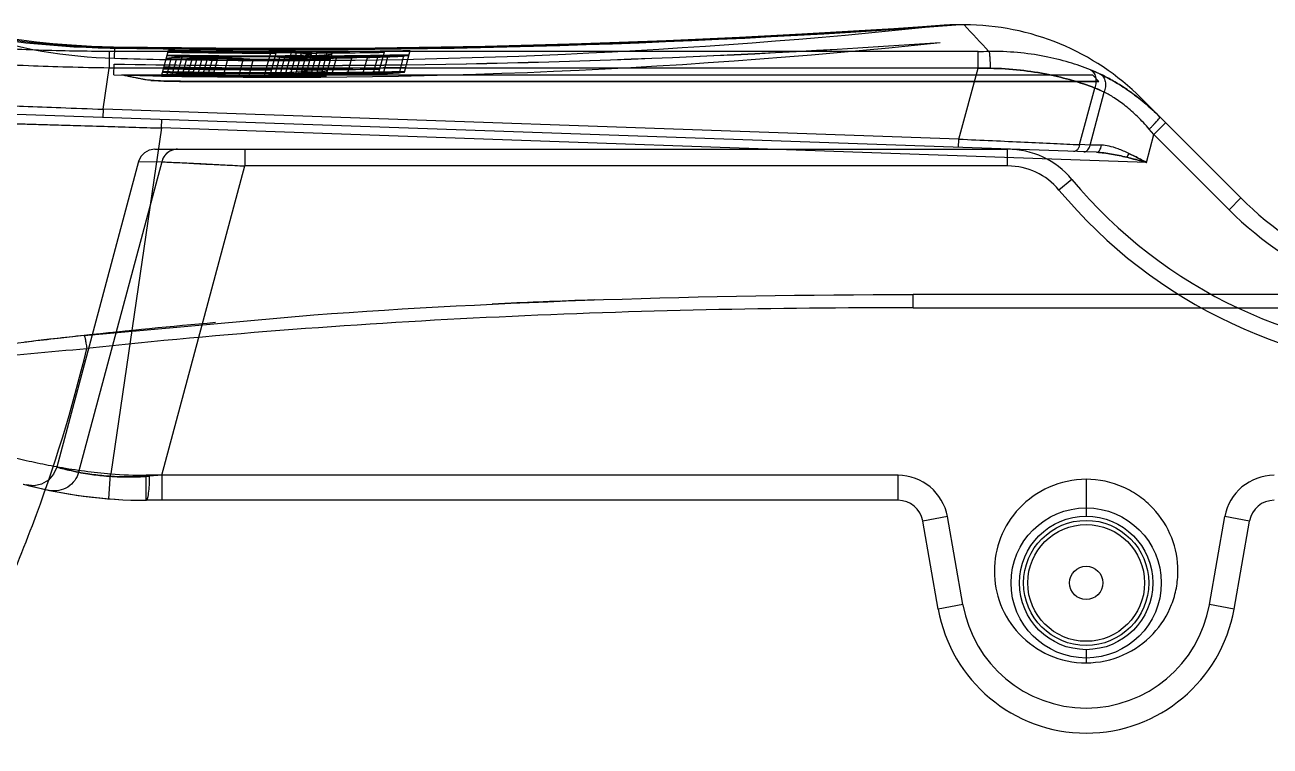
# Model space of a CAD drawing. Header units: millimetres. Extents: x 4086 to 8300, y 123 to 1549.
# Drawn here: x 7373.27 to 7385.22, y 844.17 to 851.09 of the extents above; entities that cross this region are included whole.
import ezdxf

# ---------------------------------------------------------------- set-up
doc = ezdxf.new("R2010")
doc.units = ezdxf.units.MM
doc.layers.add('端子', color=102, linetype='Continuous')

msp = doc.modelspace()

# ---------------------------------------------------------------- linework, layer by layer
at = {"layer": '端子', "color": 0, "linetype": 'Continuous'}
for p, q in [((7382.282, 851.089), (7382.202, 851.089)), ((7382.415, 850.834), (7374.082, 850.834)), ((7374.082, 850.834), (7374.082, 850.675)), ((7374.132, 850.769), (7374.135, 850.873)), ((7374.584, 850.598), (7374.651, 850.847)), ((7374.634, 850.599), (7374.681, 850.776)), ((7374.734, 850.605), (7374.781, 850.778)), ((7374.929, 850.779), (7374.781, 850.778)), ((7374.879, 850.593), (7374.929, 850.779)), ((7374.978, 850.594), (7375.027, 850.777)), ((7375.569, 850.59), (7375.635, 850.837)), ((7375.68, 850.819), (7375.628, 850.626)), ((7375.668, 850.591), (7375.718, 850.779)), ((7375.728, 850.779), (7375.718, 850.779)), ((7375.728, 850.632), (7375.771, 850.792)), ((7375.766, 850.589), (7375.829, 850.824)), ((7375.822, 850.614), (7375.881, 850.835)), ((7375.865, 850.589), (7375.927, 850.82)), ((7375.979, 850.833), (7375.915, 850.592)), ((7375.965, 850.595), (7376.022, 850.808)), ((7376.013, 850.59), (7376.077, 850.829)), ((7376.113, 850.779), (7376.067, 850.608)), ((7376.112, 850.592), (7376.174, 850.823)), ((7376.113, 850.779), (7376.261, 850.779)), ((7376.161, 850.589), (7376.222, 850.817)), ((7376.261, 850.779), (7376.218, 850.618)), ((7376.409, 850.78), (7376.364, 850.612)), ((7376.558, 850.784), (7376.513, 850.615)), ((7376.658, 850.788), (7376.615, 850.627)), ((7376.718, 850.827), (7376.666, 850.632)), ((7376.712, 850.622), (7376.755, 850.783)), ((7376.906, 850.791), (7376.862, 850.63)), ((7376.913, 850.636), (7376.969, 850.844)), ((7382.415, 850.675), (7382.415, 850.834)), ((7374.023, 850.279), (7374.082, 850.675)), ((7382.415, 850.675), (7374.082, 850.675)), ((7374.128, 850.609), (7374.13, 850.713)), ((7374.683, 850.597), (7374.726, 850.759)), ((7374.781, 850.597), (7374.827, 850.767)), ((7374.877, 850.77), (7374.83, 850.595)), ((7374.925, 850.765), (7375.024, 850.764)), ((7374.927, 850.772), (7375.025, 850.772)), ((7374.928, 850.594), (7374.971, 850.753)), ((7375.029, 850.6), (7375.072, 850.76)), ((7375.076, 850.591), (7375.124, 850.769)), ((7375.177, 850.599), (7375.223, 850.773)), ((7375.327, 850.608), (7375.37, 850.767)), ((7375.421, 850.592), (7375.464, 850.752)), ((7375.728, 850.751), (7375.711, 850.751)), ((7375.809, 850.751), (7375.728, 850.751)), ((7375.728, 850.749), (7375.809, 850.749)), ((7376.21, 850.771), (7376.062, 850.771)), ((7382.232, 849.993), (7382.415, 850.675)), ((7382.415, 850.675), (7382.531, 850.673)), ((7382.531, 850.673), (7382.415, 850.675)), ((7374.201, 850.609), (7383.513, 850.609)), ((7374.734, 850.605), (7374.635, 850.605)), ((7374.738, 850.619), (7374.886, 850.619)), ((7374.981, 850.605), (7374.882, 850.605)), ((7375.668, 850.591), (7375.728, 850.591)), ((7375.728, 850.591), (7375.766, 850.591)), ((7375.766, 850.589), (7375.728, 850.589)), ((7376.019, 850.611), (7376.167, 850.611)), ((7383.513, 850.609), (7383.573, 850.547)), ((7383.573, 850.547), (7383.513, 850.609)), ((7383.389, 849.94), (7383.535, 850.483)), ((7383.489, 849.936), (7383.625, 850.444)), ((7384.935, 849.429), (7383.978, 850.386)), ((7383.551, 849.867), (7371.329, 850.294)), ((7374.023, 850.279), (7374.02, 850.2)), ((7382.232, 849.993), (7374.023, 850.279)), ((7374.583, 850.1), (7374.586, 850.18)), ((7374.583, 850.1), (7374.097, 846.782)), ((7384.03, 849.77), (7374.583, 850.1)), ((7384.101, 850.037), (7384.057, 850.089)), ((7384.214, 850.15), (7384.101, 850.037)), ((7382.229, 849.913), (7382.232, 849.993)), ((7383.489, 849.936), (7383.389, 849.94)), ((7384.03, 849.77), (7384.101, 850.037)), ((7384.822, 849.316), (7384.101, 850.037)), ((7374.519, 849.896), (7382.699, 849.896)), ((7375.383, 849.896), (7375.383, 849.736)), ((7382.699, 849.736), (7382.699, 849.896)), ((7383.598, 849.935), (7383.489, 849.936)), ((7374.364, 849.777), (7373.579, 846.847)), ((7374.586, 849.776), (7373.788, 846.798)), ((7374.364, 849.776), (7374.586, 849.777)), ((7374.588, 846.769), (7375.383, 849.736)), ((7382.699, 849.736), (7375.383, 849.736)), ((7383.314, 849.607), (7383.191, 849.505)), ((7384.935, 849.429), (7384.822, 849.316)), ((7389.401, 848.502), (7381.792, 848.502)), ((7381.792, 848.376), (7381.792, 848.502)), ((7373.841, 848.11), (7376.046, 848.308)), ((7381.792, 848.376), (7389.401, 848.376)), ((7374.078, 846.543), (7374.096, 846.782)), ((7381.648, 846.769), (7374.438, 846.769)), ((7374.438, 846.529), (7374.438, 846.769)), ((7374.588, 846.769), (7374.47, 846.76)), ((7374.588, 846.769), (7374.588, 846.529)), ((7381.648, 846.529), (7381.648, 846.769)), ((7383.452, 846.73), (7383.452, 846.376)), ((7381.648, 846.529), (7374.438, 846.529)), ((7382.121, 846.372), (7381.885, 846.33)), ((7382.27, 845.528), (7382.121, 846.372)), ((7384.634, 845.528), (7384.782, 846.372)), ((7385.019, 846.33), (7384.782, 846.372)), ((7382.034, 845.486), (7381.885, 846.33)), ((7384.87, 845.486), (7385.019, 846.33)), ((7382.27, 845.528), (7382.034, 845.486)), ((7384.87, 845.486), (7384.634, 845.528)), ((7383.452, 845.096), (7383.452, 844.97))]:
    msp.add_line(p, q, dxfattribs=at)
for points in [[(7382.09, 851.085), (7381.882, 851.07), (7381.606, 851.052), (7381.219, 851.028), (7380.724, 850.999), (7380.126, 850.968), (7379.423, 850.937), (7378.612, 850.907), (7377.688, 850.882), (7376.633, 850.866), (7375.433, 850.862), (7374.121, 850.875)], [(7382.034, 851.08), (7382.062, 851.083), (7382.09, 851.085)], [(7382.202, 851.089), (7382.146, 851.088), (7382.09, 851.085)], [(7374.121, 850.875), (7373.913, 850.882), (7373.72, 850.893), (7373.543, 850.907), (7373.384, 850.923), (7373.241, 850.941), (7373.111, 850.959), (7372.994, 850.977)], [(7374.519, 849.896), (7374.467, 849.887), (7374.421, 849.863), (7374.386, 849.825), (7374.364, 849.777)], [(7373.579, 846.847), (7373.548, 846.778), (7373.499, 846.722), (7373.434, 846.685), (7373.361, 846.669), (7373.287, 846.677)], [(7373.258, 846.684), (7373.509, 846.624), (7373.786, 846.576), (7374.078, 846.543)], [(7373.287, 846.677), (7373.313, 846.67), (7373.391, 846.651), (7373.514, 846.623)], [(7373.514, 846.623), (7373.582, 846.61), (7373.689, 846.591), (7373.834, 846.569), (7374.01, 846.549), (7374.214, 846.534), (7374.438, 846.529)]]:
    msp.add_lwpolyline(points, dxfattribs=at)
for radius in [0.72, 0.64, 0.6, 0.56, 0.16]:
    msp.add_circle((7383.452, 845.736), radius, dxfattribs=at)
for centre, radius, start, end in [((7374.265, 859.994), 9.129, 257.2843, 268.9126), ((7375.725, 939.399), 88.548, 268.94365, 274.19533), ((7375.728, 910.747), 60, 269.18217, 276.03346), ((7375.723, 941.027), 90.169, 270.00322, 274.01387), ((7471.853, 934.98), 122.723, 223.12445, 223.28707), ((7471.657, 934.796), 122.454, 223.12427, 223.28726), ((7382.282, 848.689), 2.4, 45, 90), ((7374.262, 859.238), 8.366, 259.6369, 269.129), ((7374.261, 859.233), 8.361, 259.634, 269.1322), ((7374.26, 855.567), 4.8, 251.7565, 268.476), ((7375.728, 910.747), 60.16, 268.47599, 276.03355), ((7375.723, 941.072), 90.374, 270.003, 274.01529), ((7375.723, 941.061), 90.362, 270.00264, 274.01545), ((7375.73, 941.031), 90.172, 268.98653, 269.99876), ((7375.729, 940.974), 90.116, 268.98621, 269.99908), ((7374.422, 853.178), 2.417, 274.9378, 276.1444), ((7375.728, 910.747), 59.963, 268.95761, 271.17429), ((7375.728, 910.747), 59.956, 268.95945, 270.04147), ((7375.728, 910.747), 59.929, 268.96579, 269.95398), ((7375.728, 910.747), 59.922, 268.96753, 269.90869), ((7375.728, 910.747), 59.916, 268.96884, 271.1874), ((7375.728, 910.747), 59.91, 268.97019, 269.91153), ((7375.728, 910.747), 59.974, 269.23671, 269.33067), ((7376.128, 853.618), 2.868, 260.8264, 261.7842), ((7376.68, 876.383), 25.622, 267.87, 268.1772), ((7374.58, 875.213), 24.452, 273.0258, 273.2608), ((7375.728, 910.747), 59.956, 270.2302, 271.17643), ((7375.153, 856.546), 5.803, 278.1051, 278.6177), ((7375.728, 910.747), 59.929, 270.23714, 270.94674), ((7374.694, 875.28), 24.522, 273.2117, 273.4463), ((7377.512, 874.126), 23.341, 266.4754, 266.7143), ((7375.328, 856.578), 5.837, 278.2842, 278.7945), ((7377.153, 858.715), 7.952, 262.928, 263.2749), ((7375.728, 910.747), 59.971, 270.50953, 270.65135), ((7375.209, 893.742), 42.987, 271.7954, 272.061), ((7375.755, 859.945), 9.201, 275.6309, 275.9483), ((7375.401, 877.604), 26.856, 272.8918, 273.2126), ((7376.355, 854.395), 3.646, 278.6913, 279.5118), ((7382.415, 864.283), 13.448, 270, 270.4462), ((7375.726, 940.804), 90.105, 268.98544, 270.00114), ((7375.722, 940.355), 89.656, 268.9827, 270.00349), ((7375.728, 910.747), 60, 268.47599, 268.94891), ((7375.728, 910.747), 60.089, 268.92781, 269.9132), ((7375.728, 910.747), 60.082, 268.92954, 269.86803), ((7375.728, 910.747), 60.076, 268.93085, 271.14305), ((7375.728, 910.747), 60.071, 268.93218, 269.87084), ((7374.497, 855.91), 5.149, 271.4606, 272.0144), ((7374.884, 855.624), 4.87, 266.9802, 267.554), ((7374.849, 852.837), 2.082, 263.9358, 265.2659), ((7374.821, 873.869), 23.105, 269.8906, 270.2579), ((7375.066, 855.639), 4.887, 267.1699, 267.7421), ((7375.039, 852.833), 2.081, 264.1253, 265.4567), ((7374.533, 856.048), 5.289, 273.184, 273.7283), ((7375.086, 885.3), 34.541, 269.7302, 269.9755), ((7375.728, 910.747), 59.991, 269.51468, 270.45712), ((7375.69, 856.89), 6.142, 265.6229, 267.8937), ((7375.728, 910.747), 59.986, 269.5157, 270.4582), ((7376.263, 876.392), 25.64, 267.6768, 268.0045), ((7375.86, 856.857), 6.11, 265.4008, 267.6819), ((7375.728, 910.747), 59.999, 270.07757, 270.17187), ((7375.728, 910.747), 60.089, 270.19555, 270.90311), ((7375.715, 856.012), 5.265, 272.6473, 273.1924), ((7376.209, 852.805), 2.055, 263.0685, 264.4126), ((7377.486, 874.016), 23.392, 266.4415, 266.6798), ((7377.116, 858.571), 7.969, 262.9018, 263.2479), ((7376.008, 853.097), 2.349, 273.6002, 274.8315), ((7376.4, 852.806), 2.054, 263.26, 264.6056), ((7375.728, 910.747), 59.978, 270.46035, 270.64938), ((7382.787, 848.909), 1.885, 64.7975, 68.0165), ((7382.789, 848.916), 1.879, 64.7918, 68.0223), ((7374.845, 855.476), 4.882, 266.9465, 267.5188), ((7374.458, 855.753), 5.152, 271.4175, 271.9709), ((7374.808, 852.682), 2.087, 263.9085, 265.2356), ((7374.382, 853.023), 2.42, 274.8887, 276.0932), ((7375.728, 910.747), 60.123, 268.9197, 271.13005), ((7375.728, 910.747), 60.116, 268.92152, 270.00047), ((7374.777, 897.827), 47.222, 269.9482, 270.1278), ((7375.026, 855.484), 4.892, 267.1353, 267.7068), ((7374.998, 852.678), 2.086, 264.0975, 265.4259), ((7374.495, 855.891), 5.291, 273.1375, 273.6815), ((7374.993, 878.651), 28.039, 269.7783, 269.9799), ((7375.728, 910.747), 60.134, 269.19802, 269.29172), ((7375.728, 910.747), 60.151, 269.47522, 270.41497), ((7375.652, 856.742), 6.155, 265.5915, 267.8573), ((7375.728, 910.747), 60.146, 269.47623, 270.41605), ((7376.238, 876.289), 25.698, 267.6411, 267.968), ((7375.821, 856.71), 6.122, 265.3698, 267.6458), ((7376.088, 853.466), 2.877, 260.8056, 261.7606), ((7375.728, 910.747), 60.159, 270.03652, 270.13055), ((7374.554, 875.104), 24.502, 272.979, 273.2135), ((7375.675, 855.864), 5.277, 272.6014, 273.1451), ((7376.168, 852.649), 2.06, 263.0421, 264.3833), ((7375.728, 910.747), 60.116, 270.18866, 271.13218), ((7375.114, 856.399), 5.815, 278.0498, 278.5611), ((7374.67, 875.155), 24.557, 273.1644, 273.3986), ((7376.233, 899.479), 48.861, 269.8092, 269.9827), ((7375.967, 852.94), 2.352, 273.5522, 274.7812), ((7376.358, 852.65), 2.059, 263.2331, 264.5756), ((7375.29, 856.416), 5.835, 278.2278, 278.7381), ((7375.728, 910.747), 60.138, 270.41818, 270.60667), ((7375.728, 910.747), 60.131, 270.46721, 270.60862), ((7375.197, 893.683), 43.088, 271.7503, 272.0152), ((7375.72, 859.79), 9.206, 275.5786, 275.8958), ((7375.377, 877.499), 26.91, 272.8445, 273.1645), ((7376.314, 854.239), 3.65, 278.634, 279.4532), ((7382.896, 848.886), 1.72, 64.9416, 68.2106), ((7382.898, 848.889), 1.717, 64.9379, 68.2123), ((7382.699, 849.096), 0.8, 39.7337, 90), ((7382.699, 849.096), 0.64, 39.7337, 90), ((7386.885, 852.575), 4.643, 219.7337, 270), ((7386.885, 852.575), 4.803, 219.7337, 270), ((7387.198, 851.692), 3.2, 225, 270), ((7387.198, 851.692), 3.36, 225, 270), ((7381.409, 771.479), 77.018, 91.99189, 92.72036), ((7381.398, 771.694), 76.803, 92.23051, 92.54265), ((7380.128, 790.456), 57.995, 94.97348, 96.2239), ((7379.356, 797.416), 50.993, 96.2094, 98.1983), ((7379.676, 794.676), 53.751, 96.2323, 96.8407), ((7374.438, 851.089), 4.32, 265.464, 270), ((7381.648, 846.289), 0.48, 10, 90), ((7385.255, 846.289), 0.48, 90, 170), ((7374.438, 851.089), 4.56, 255, 270), ((7381.648, 846.289), 0.24, 10, 90), ((7385.255, 846.289), 0.24, 90, 170), ((7383.452, 845.736), 1.2, 190, 350), ((7383.452, 845.736), 1.44, 190, 350)]:
    msp.add_arc(centre, radius, start, end, dxfattribs=at)
for points, knots in [([(7374.082, 850.834), (7373.856, 850.834), (7373.524, 850.84), (7373.094, 850.859), (7372.801, 850.877), (7372.539, 850.899), (7372.313, 850.922), (7372.128, 850.947), (7372.02, 850.966), (7371.974, 850.975)], [0, 0, 0, 0, 0.320033, 0.470806, 0.610643, 0.73619, 0.84455, 0.933118, 1, 1, 1, 1]), ([(7374.082, 850.675), (7373.949, 850.677), (7373.691, 850.682), (7373.299, 850.695), (7372.915, 850.716), (7372.564, 850.743), (7372.264, 850.773), (7372.028, 850.803), (7371.885, 850.826), (7371.826, 850.838)], [0, 0, 0, 0, 0.17608, 0.341919, 0.51892, 0.685478, 0.80855, 0.91912, 1, 1, 1, 1]), ([(7374.135, 850.873), (7374.128, 850.875), (7374.113, 850.877), (7374.099, 850.871), (7374.092, 850.867)], [0, 0, 0, 0, 0.481774, 1, 1, 1, 1]), ([(7374.092, 850.867), (7374.099, 850.871), (7374.113, 850.877), (7374.128, 850.875), (7374.135, 850.873)], [0, 0, 0, 0, 0.518226, 1, 1, 1, 1]), ([(7374.781, 850.778), (7374.77, 850.778), (7374.747, 850.776), (7374.714, 850.777), (7374.692, 850.776), (7374.681, 850.776)], [0, 0, 0, 0, 0.334596, 0.66575, 1, 1, 1, 1]), ([(7375.223, 850.773), (7375.201, 850.773), (7375.158, 850.776), (7375.092, 850.774), (7375.049, 850.777), (7375.027, 850.777)], [0, 0, 0, 0, 0.333227, 0.6668, 1, 1, 1, 1]), ([(7375.632, 850.826), (7375.643, 850.826), (7375.664, 850.825), (7375.696, 850.826), (7375.717, 850.825), (7375.728, 850.825)], [0, 0, 0, 0, 0.33332, 0.666675, 1, 1, 1, 1]), ([(7375.728, 850.836), (7375.717, 850.836), (7375.697, 850.837), (7375.666, 850.836), (7375.645, 850.837), (7375.635, 850.837)], [0, 0, 0, 0, 0.333333, 0.666672, 1, 1, 1, 1]), ([(7375.881, 850.835), (7375.864, 850.835), (7375.83, 850.836), (7375.779, 850.835), (7375.745, 850.836), (7375.728, 850.836)], [0, 0, 0, 0, 0.333332, 0.666674, 1, 1, 1, 1]), ([(7375.728, 850.825), (7375.739, 850.825), (7375.761, 850.824), (7375.795, 850.825), (7375.818, 850.824), (7375.829, 850.824)], [0, 0, 0, 0, 0.33332, 0.666675, 1, 1, 1, 1]), ([(7375.871, 850.795), (7375.86, 850.795), (7375.837, 850.793), (7375.804, 850.794), (7375.782, 850.792), (7375.771, 850.792)], [0, 0, 0, 0, 0.334208, 0.665778, 1, 1, 1, 1]), ([(7375.829, 850.824), (7375.84, 850.823), (7375.861, 850.821), (7375.894, 850.823), (7375.916, 850.82), (7375.927, 850.82)], [0, 0, 0, 0, 0.332678, 0.667306, 1, 1, 1, 1]), ([(7375.979, 850.833), (7375.969, 850.833), (7375.947, 850.834), (7375.914, 850.833), (7375.892, 850.835), (7375.881, 850.835)], [0, 0, 0, 0, 0.333226, 0.666783, 1, 1, 1, 1]), ([(7375.927, 850.82), (7375.932, 850.819), (7375.943, 850.817), (7375.959, 850.819), (7375.97, 850.816), (7375.975, 850.816)], [0, 0, 0, 0, 0.331338, 0.668648, 1, 1, 1, 1]), ([(7375.967, 850.785), (7375.972, 850.785), (7375.983, 850.782), (7375.999, 850.784), (7376.01, 850.782), (7376.015, 850.781)], [0, 0, 0, 0, 0.330864, 0.669123, 1, 1, 1, 1]), ([(7375.969, 850.792), (7375.98, 850.793), (7376.002, 850.795), (7376.035, 850.793), (7376.057, 850.796), (7376.068, 850.796)], [0, 0, 0, 0, 0.33432, 0.665694, 1, 1, 1, 1]), ([(7375.975, 850.816), (7375.98, 850.815), (7375.991, 850.815), (7376.006, 850.809), (7376.017, 850.809), (7376.022, 850.808)], [0, 0, 0, 0, 0.334655, 0.665358, 1, 1, 1, 1]), ([(7376.077, 850.829), (7376.066, 850.829), (7376.045, 850.832), (7376.012, 850.83), (7375.99, 850.833), (7375.979, 850.833)], [0, 0, 0, 0, 0.332695, 0.667321, 1, 1, 1, 1]), ([(7376.015, 850.781), (7376.026, 850.781), (7376.048, 850.78), (7376.08, 850.781), (7376.102, 850.779), (7376.113, 850.779)], [0, 0, 0, 0, 0.33292, 0.667071, 1, 1, 1, 1]), ([(7376.556, 850.776), (7376.54, 850.776), (7376.507, 850.774), (7376.457, 850.775), (7376.424, 850.773), (7376.407, 850.773)], [0, 0, 0, 0, 0.33346, 0.666527, 1, 1, 1, 1]), ([(7376.409, 850.78), (7376.426, 850.781), (7376.459, 850.783), (7376.509, 850.781), (7376.542, 850.783), (7376.558, 850.784)], [0, 0, 0, 0, 0.333484, 0.666529, 1, 1, 1, 1]), ([(7376.558, 850.784), (7376.569, 850.784), (7376.591, 850.787), (7376.625, 850.785), (7376.647, 850.787), (7376.658, 850.788)], [0, 0, 0, 0, 0.33445, 0.665566, 1, 1, 1, 1]), ([(7383.493, 850.658), (7383.426, 850.685), (7383.281, 850.735), (7383.048, 850.792), (7382.79, 850.828), (7382.611, 850.835), (7382.52, 850.835)], [0, 0, 0, 0, 0.21675, 0.460521, 0.724387, 1, 1, 1, 1]), ([(7382.52, 850.835), (7382.521, 850.833), (7382.522, 850.828), (7382.524, 850.817), (7382.526, 850.801), (7382.527, 850.78), (7382.529, 850.756), (7382.53, 850.72), (7382.531, 850.692), (7382.531, 850.673)], [0, 0, 0, 0, 0.035577, 0.102165, 0.201727, 0.33112, 0.484977, 0.65415, 1, 1, 1, 1]), ([(7382.52, 850.835), (7382.521, 850.833), (7382.522, 850.828), (7382.524, 850.817), (7382.526, 850.801), (7382.527, 850.78), (7382.529, 850.755), (7382.53, 850.719), (7382.531, 850.692), (7382.531, 850.673)], [0, 0, 0, 0, 0.035902, 0.103072, 0.203302, 0.333207, 0.487199, 0.65605, 1, 1, 1, 1]), ([(7374.627, 850.758), (7374.654, 850.757), (7374.709, 850.755), (7374.791, 850.757), (7374.845, 850.754), (7374.873, 850.754)], [0, 0, 0, 0, 0.333267, 0.666712, 1, 1, 1, 1]), ([(7374.725, 850.756), (7374.714, 850.756), (7374.693, 850.757), (7374.66, 850.756), (7374.638, 850.757), (7374.627, 850.758)], [0, 0, 0, 0, 0.33323, 0.666776, 1, 1, 1, 1]), ([(7374.677, 850.761), (7374.683, 850.761), (7374.694, 850.76), (7374.71, 850.761), (7374.721, 850.759), (7374.726, 850.759)], [0, 0, 0, 0, 0.33175, 0.668242, 1, 1, 1, 1]), ([(7374.725, 850.757), (7374.72, 850.757), (7374.709, 850.758), (7374.693, 850.757), (7374.682, 850.758), (7374.677, 850.758)], [0, 0, 0, 0, 0.332448, 0.667556, 1, 1, 1, 1]), ([(7374.678, 850.764), (7374.689, 850.764), (7374.711, 850.764), (7374.744, 850.764), (7374.766, 850.764), (7374.777, 850.764)], [0, 0, 0, 0, 0.333477, 0.666525, 1, 1, 1, 1]), ([(7374.873, 850.754), (7374.856, 850.754), (7374.824, 850.756), (7374.775, 850.755), (7374.742, 850.756), (7374.725, 850.757)], [0, 0, 0, 0, 0.333018, 0.66708, 1, 1, 1, 1]), ([(7374.871, 850.754), (7374.855, 850.754), (7374.823, 850.755), (7374.774, 850.754), (7374.741, 850.756), (7374.725, 850.756)], [0, 0, 0, 0, 0.333328, 0.666674, 1, 1, 1, 1]), ([(7374.726, 850.759), (7374.737, 850.759), (7374.759, 850.757), (7374.791, 850.758), (7374.813, 850.757), (7374.824, 850.756)], [0, 0, 0, 0, 0.332594, 0.667396, 1, 1, 1, 1]), ([(7374.824, 850.756), (7374.846, 850.756), (7374.89, 850.754), (7374.955, 850.755), (7374.999, 850.753), (7375.021, 850.753)], [0, 0, 0, 0, 0.333217, 0.666753, 1, 1, 1, 1]), ([(7374.924, 850.76), (7374.913, 850.76), (7374.891, 850.759), (7374.858, 850.76), (7374.836, 850.759), (7374.825, 850.759)], [0, 0, 0, 0, 0.333854, 0.666462, 1, 1, 1, 1]), ([(7374.922, 850.753), (7374.916, 850.753), (7374.905, 850.753), (7374.888, 850.753), (7374.877, 850.753), (7374.871, 850.754)], [0, 0, 0, 0, 0.333325, 0.666676, 1, 1, 1, 1]), ([(7374.873, 850.755), (7374.884, 850.755), (7374.906, 850.754), (7374.938, 850.755), (7374.96, 850.753), (7374.971, 850.753)], [0, 0, 0, 0, 0.33275, 0.667243, 1, 1, 1, 1]), ([(7374.923, 850.757), (7374.917, 850.757), (7374.906, 850.758), (7374.89, 850.757), (7374.879, 850.758), (7374.874, 850.758)], [0, 0, 0, 0, 0.332292, 0.667713, 1, 1, 1, 1]), ([(7374.877, 850.77), (7374.883, 850.77), (7374.894, 850.771), (7374.91, 850.771), (7374.921, 850.772), (7374.927, 850.772)], [0, 0, 0, 0, 0.334395, 0.66561, 1, 1, 1, 1]), ([(7375.021, 850.755), (7375.01, 850.755), (7374.988, 850.756), (7374.956, 850.755), (7374.934, 850.756), (7374.923, 850.757)], [0, 0, 0, 0, 0.333233, 0.666773, 1, 1, 1, 1]), ([(7374.971, 850.753), (7374.988, 850.753), (7375.02, 850.752), (7375.069, 850.752), (7375.102, 850.751), (7375.119, 850.751)], [0, 0, 0, 0, 0.333177, 0.666815, 1, 1, 1, 1]), ([(7375.024, 850.764), (7375.045, 850.764), (7375.089, 850.763), (7375.155, 850.764), (7375.199, 850.763), (7375.221, 850.763)], [0, 0, 0, 0, 0.333321, 0.666673, 1, 1, 1, 1]), ([(7375.025, 850.772), (7375.036, 850.771), (7375.058, 850.77), (7375.091, 850.771), (7375.113, 850.77), (7375.124, 850.769)], [0, 0, 0, 0, 0.33321, 0.666781, 1, 1, 1, 1]), ([(7375.219, 850.759), (7375.203, 850.759), (7375.17, 850.76), (7375.121, 850.759), (7375.088, 850.76), (7375.072, 850.76)], [0, 0, 0, 0, 0.333318, 0.666684, 1, 1, 1, 1]), ([(7375.124, 850.769), (7375.134, 850.769), (7375.156, 850.767), (7375.189, 850.768), (7375.21, 850.766), (7375.221, 850.765)], [0, 0, 0, 0, 0.332326, 0.66766, 1, 1, 1, 1]), ([(7375.464, 850.752), (7375.481, 850.751), (7375.513, 850.75), (7375.563, 850.751), (7375.595, 850.75), (7375.612, 850.75)], [0, 0, 0, 0, 0.332877, 0.666938, 1, 1, 1, 1]), ([(7375.728, 850.664), (7375.712, 850.664), (7375.682, 850.665), (7375.635, 850.665), (7375.605, 850.666), (7375.589, 850.666)], [0, 0, 0, 0, 0.333327, 0.666681, 1, 1, 1, 1]), ([(7375.592, 850.677), (7375.607, 850.677), (7375.637, 850.676), (7375.683, 850.677), (7375.713, 850.676), (7375.728, 850.676)], [0, 0, 0, 0, 0.333328, 0.666666, 1, 1, 1, 1]), ([(7375.612, 850.75), (7375.625, 850.75), (7375.65, 850.749), (7375.689, 850.749), (7375.715, 850.749), (7375.728, 850.749)], [0, 0, 0, 0, 0.333299, 0.666699, 1, 1, 1, 1]), ([(7375.711, 850.751), (7375.7, 850.751), (7375.678, 850.752), (7375.645, 850.752), (7375.623, 850.753), (7375.613, 850.753)], [0, 0, 0, 0, 0.332873, 0.667133, 1, 1, 1, 1]), ([(7375.728, 850.676), (7375.74, 850.675), (7375.765, 850.675), (7375.801, 850.675), (7375.826, 850.675), (7375.838, 850.675)], [0, 0, 0, 0, 0.333327, 0.666669, 1, 1, 1, 1]), ([(7375.786, 850.664), (7375.78, 850.664), (7375.767, 850.664), (7375.747, 850.664), (7375.734, 850.664), (7375.728, 850.664)], [0, 0, 0, 0, 0.333324, 0.666679, 1, 1, 1, 1]), ([(7375.884, 850.66), (7375.873, 850.66), (7375.851, 850.663), (7375.818, 850.661), (7375.797, 850.663), (7375.786, 850.664)], [0, 0, 0, 0, 0.332687, 0.667329, 1, 1, 1, 1]), ([(7375.908, 850.751), (7375.897, 850.751), (7375.875, 850.751), (7375.842, 850.751), (7375.82, 850.751), (7375.809, 850.751)], [0, 0, 0, 0, 0.333393, 0.666605, 1, 1, 1, 1]), ([(7375.814, 850.768), (7375.825, 850.767), (7375.847, 850.767), (7375.879, 850.767), (7375.901, 850.767), (7375.912, 850.767)], [0, 0, 0, 0, 0.33327, 0.666726, 1, 1, 1, 1]), ([(7376.012, 850.772), (7375.99, 850.772), (7375.947, 850.773), (7375.881, 850.772), (7375.837, 850.773), (7375.815, 850.773)], [0, 0, 0, 0, 0.333286, 0.666748, 1, 1, 1, 1]), ([(7375.838, 850.675), (7375.849, 850.674), (7375.871, 850.673), (7375.904, 850.674), (7375.926, 850.673), (7375.936, 850.673)], [0, 0, 0, 0, 0.333215, 0.666776, 1, 1, 1, 1]), ([(7376.062, 850.771), (7376.04, 850.771), (7375.996, 850.773), (7375.93, 850.772), (7375.887, 850.774), (7375.865, 850.774)], [0, 0, 0, 0, 0.333181, 0.666895, 1, 1, 1, 1]), ([(7375.932, 850.656), (7375.927, 850.656), (7375.916, 850.659), (7375.9, 850.657), (7375.889, 850.659), (7375.884, 850.66)], [0, 0, 0, 0, 0.331344, 0.66867, 1, 1, 1, 1]), ([(7375.958, 850.753), (7375.952, 850.752), (7375.941, 850.752), (7375.925, 850.752), (7375.914, 850.752), (7375.908, 850.751)], [0, 0, 0, 0, 0.334216, 0.66578, 1, 1, 1, 1]), ([(7375.908, 850.749), (7375.924, 850.749), (7375.957, 850.75), (7376.007, 850.749), (7376.039, 850.75), (7376.056, 850.75)], [0, 0, 0, 0, 0.333453, 0.666552, 1, 1, 1, 1]), ([(7375.912, 850.767), (7375.918, 850.766), (7375.929, 850.765), (7375.945, 850.766), (7375.956, 850.765), (7375.961, 850.765)], [0, 0, 0, 0, 0.332169, 0.667824, 1, 1, 1, 1]), ([(7375.979, 850.648), (7375.974, 850.649), (7375.963, 850.649), (7375.948, 850.655), (7375.937, 850.655), (7375.932, 850.656)], [0, 0, 0, 0, 0.334632, 0.665354, 1, 1, 1, 1]), ([(7375.936, 850.673), (7375.947, 850.672), (7375.969, 850.67), (7376.002, 850.672), (7376.023, 850.669), (7376.034, 850.669)], [0, 0, 0, 0, 0.332672, 0.667312, 1, 1, 1, 1]), ([(7376.11, 850.769), (7376.099, 850.769), (7376.078, 850.771), (7376.045, 850.769), (7376.023, 850.771), (7376.012, 850.772)], [0, 0, 0, 0, 0.332576, 0.667435, 1, 1, 1, 1]), ([(7376.056, 850.75), (7376.067, 850.751), (7376.089, 850.752), (7376.122, 850.751), (7376.144, 850.752), (7376.155, 850.753)], [0, 0, 0, 0, 0.33402, 0.665641, 1, 1, 1, 1]), ([(7376.159, 850.766), (7376.153, 850.766), (7376.143, 850.768), (7376.126, 850.767), (7376.116, 850.768), (7376.11, 850.769)], [0, 0, 0, 0, 0.331469, 0.66854, 1, 1, 1, 1]), ([(7383.535, 850.483), (7383.464, 850.511), (7383.318, 850.559), (7383.079, 850.618), (7382.816, 850.659), (7382.627, 850.671), (7382.531, 850.673)], [0, 0, 0, 0, 0.221011, 0.450342, 0.717066, 1, 1, 1, 1]), ([(7382.531, 850.673), (7382.627, 850.671), (7382.815, 850.659), (7383.079, 850.619), (7383.318, 850.559), (7383.464, 850.511), (7383.535, 850.483)], [0, 0, 0, 0, 0.282948, 0.549585, 0.778759, 1, 1, 1, 1]), ([(7383.493, 850.658), (7383.504, 850.652), (7383.526, 850.632), (7383.545, 850.588), (7383.548, 850.536), (7383.541, 850.501), (7383.535, 850.483)], [0, 0, 0, 0, 0.201467, 0.443116, 0.718729, 1, 1, 1, 1]), ([(7374.685, 850.548), (7374.648, 850.549), (7374.583, 850.551), (7374.501, 850.555), (7374.444, 850.56), (7374.408, 850.566), (7374.384, 850.571), (7374.36, 850.576), (7374.329, 850.582), (7374.294, 850.589), (7374.262, 850.596), (7374.238, 850.601), (7374.22, 850.605), (7374.208, 850.607), (7374.203, 850.608), (7374.201, 850.609)], [0, 0, 0, 0, 0.22856, 0.397107, 0.508937, 0.576732, 0.619013, 0.663027, 0.725306, 0.810804, 0.88053, 0.927423, 0.965159, 0.990575, 1, 1, 1, 1]), ([(7374.482, 850.557), (7374.515, 850.555), (7374.581, 850.551), (7374.682, 850.548), (7374.783, 850.547), (7374.885, 850.547), (7374.988, 850.547), (7375.09, 850.547), (7375.177, 850.547), (7375.253, 850.547), (7375.325, 850.547), (7375.408, 850.547), (7375.507, 850.547), (7375.601, 850.547), (7375.708, 850.547), (7375.819, 850.547), (7375.947, 850.547), (7376.094, 850.547), (7376.259, 850.547), (7376.44, 850.547), (7376.638, 850.547), (7376.864, 850.547), (7377.112, 850.547), (7377.387, 850.547), (7377.691, 850.547), (7378.029, 850.547), (7378.406, 850.547), (7378.823, 850.547), (7379.292, 850.547), (7379.823, 850.547), (7380.405, 850.547), (7381.071, 850.547), (7381.807, 850.547), (7382.655, 850.547), (7383.251, 850.547), (7383.573, 850.547)], [0, 0, 0, 0, 0.010793, 0.022049, 0.033027, 0.044297, 0.055553, 0.067032, 0.078152, 0.084341, 0.091798, 0.102126, 0.111787, 0.124389, 0.133255, 0.147086, 0.160785, 0.175674, 0.195378, 0.215289, 0.235577, 0.260493, 0.289924, 0.317633, 0.350965, 0.390443, 0.4291, 0.475314, 0.528024, 0.58376, 0.650531, 0.720282, 0.803523, 0.89348, 1, 1, 1, 1]), ([(7374.584, 850.598), (7374.595, 850.598), (7374.617, 850.597), (7374.65, 850.598), (7374.672, 850.597), (7374.683, 850.597)], [0, 0, 0, 0, 0.333222, 0.666772, 1, 1, 1, 1]), ([(7374.83, 850.595), (7374.803, 850.595), (7374.748, 850.597), (7374.666, 850.595), (7374.612, 850.598), (7374.584, 850.598)], [0, 0, 0, 0, 0.333286, 0.666734, 1, 1, 1, 1]), ([(7374.634, 850.599), (7374.639, 850.599), (7374.65, 850.598), (7374.667, 850.599), (7374.677, 850.598), (7374.683, 850.598)], [0, 0, 0, 0, 0.332426, 0.667569, 1, 1, 1, 1]), ([(7374.683, 850.6), (7374.678, 850.6), (7374.667, 850.601), (7374.651, 850.6), (7374.64, 850.602), (7374.635, 850.602)], [0, 0, 0, 0, 0.331741, 0.668266, 1, 1, 1, 1]), ([(7374.638, 850.616), (7374.65, 850.616), (7374.672, 850.618), (7374.705, 850.617), (7374.727, 850.619), (7374.738, 850.619)], [0, 0, 0, 0, 0.334219, 0.665437, 1, 1, 1, 1]), ([(7374.781, 850.597), (7374.77, 850.597), (7374.749, 850.599), (7374.716, 850.598), (7374.694, 850.599), (7374.683, 850.6)], [0, 0, 0, 0, 0.332589, 0.66742, 1, 1, 1, 1]), ([(7374.683, 850.598), (7374.699, 850.597), (7374.732, 850.595), (7374.781, 850.597), (7374.814, 850.595), (7374.83, 850.595)], [0, 0, 0, 0, 0.33291, 0.666993, 1, 1, 1, 1]), ([(7374.683, 850.597), (7374.699, 850.596), (7374.731, 850.595), (7374.78, 850.596), (7374.812, 850.594), (7374.829, 850.594)], [0, 0, 0, 0, 0.333327, 0.666671, 1, 1, 1, 1]), ([(7383.573, 850.547), (7383.34, 850.547), (7382.886, 850.547), (7382.227, 850.547), (7381.609, 850.547), (7381.029, 850.547), (7380.488, 850.547), (7379.982, 850.547), (7379.51, 850.547), (7379.071, 850.547), (7378.616, 850.547), (7378.131, 850.547), (7377.619, 850.547), (7377.128, 850.547), (7376.673, 850.547), (7376.284, 850.547), (7375.994, 850.547), (7375.8, 850.547), (7375.667, 850.547), (7375.556, 850.547), (7375.464, 850.547), (7375.387, 850.547), (7375.323, 850.547), (7375.27, 850.547), (7375.199, 850.547), (7375.094, 850.547), (7374.95, 850.547), (7374.81, 850.547), (7374.721, 850.548), (7374.685, 850.548)], [0, 0, 0, 0, 0.078897, 0.15301, 0.222527, 0.287635, 0.348522, 0.405376, 0.458385, 0.507736, 0.553616, 0.611853, 0.671416, 0.726594, 0.777671, 0.824932, 0.85782, 0.875559, 0.890372, 0.902725, 0.913015, 0.921575, 0.928688, 0.934584, 0.939454, 0.952741, 0.969895, 0.988037, 1, 1, 1, 1]), ([(7374.978, 850.594), (7374.956, 850.594), (7374.912, 850.596), (7374.847, 850.594), (7374.803, 850.597), (7374.781, 850.597)], [0, 0, 0, 0, 0.333244, 0.666785, 1, 1, 1, 1]), ([(7374.782, 850.6), (7374.793, 850.6), (7374.815, 850.6), (7374.848, 850.6), (7374.87, 850.601), (7374.881, 850.601)], [0, 0, 0, 0, 0.333512, 0.666174, 1, 1, 1, 1]), ([(7374.829, 850.594), (7374.834, 850.594), (7374.845, 850.594), (7374.862, 850.594), (7374.873, 850.594), (7374.879, 850.593)], [0, 0, 0, 0, 0.333325, 0.666674, 1, 1, 1, 1]), ([(7374.928, 850.594), (7374.918, 850.594), (7374.896, 850.595), (7374.863, 850.594), (7374.841, 850.595), (7374.83, 850.596)], [0, 0, 0, 0, 0.332741, 0.667266, 1, 1, 1, 1]), ([(7374.831, 850.599), (7374.837, 850.599), (7374.847, 850.598), (7374.864, 850.598), (7374.875, 850.597), (7374.88, 850.597)], [0, 0, 0, 0, 0.33227, 0.667724, 1, 1, 1, 1]), ([(7374.884, 850.612), (7374.879, 850.612), (7374.868, 850.611), (7374.851, 850.612), (7374.84, 850.611), (7374.834, 850.611)], [0, 0, 0, 0, 0.334359, 0.665636, 1, 1, 1, 1]), ([(7374.88, 850.597), (7374.891, 850.597), (7374.913, 850.596), (7374.946, 850.597), (7374.967, 850.596), (7374.978, 850.595)], [0, 0, 0, 0, 0.333224, 0.666769, 1, 1, 1, 1]), ([(7374.881, 850.601), (7374.897, 850.601), (7374.93, 850.6), (7374.98, 850.601), (7375.012, 850.6), (7375.029, 850.6)], [0, 0, 0, 0, 0.333289, 0.66671, 1, 1, 1, 1]), ([(7375.076, 850.591), (7375.06, 850.592), (7375.027, 850.593), (7374.978, 850.592), (7374.945, 850.593), (7374.928, 850.594)], [0, 0, 0, 0, 0.333179, 0.666829, 1, 1, 1, 1]), ([(7375.178, 850.603), (7375.156, 850.604), (7375.112, 850.604), (7375.046, 850.604), (7375.003, 850.605), (7374.981, 850.605)], [0, 0, 0, 0, 0.333327, 0.66668, 1, 1, 1, 1]), ([(7375.081, 850.61), (7375.07, 850.61), (7375.048, 850.611), (7375.015, 850.61), (7374.994, 850.612), (7374.983, 850.612)], [0, 0, 0, 0, 0.333217, 0.666791, 1, 1, 1, 1]), ([(7374.984, 850.618), (7375.006, 850.617), (7375.05, 850.614), (7375.115, 850.616), (7375.159, 850.614), (7375.18, 850.613)], [0, 0, 0, 0, 0.333199, 0.666775, 1, 1, 1, 1]), ([(7375.029, 850.6), (7375.045, 850.6), (7375.078, 850.6), (7375.127, 850.6), (7375.16, 850.599), (7375.177, 850.599)], [0, 0, 0, 0, 0.333314, 0.666684, 1, 1, 1, 1]), ([(7375.178, 850.606), (7375.168, 850.606), (7375.146, 850.609), (7375.113, 850.607), (7375.092, 850.609), (7375.081, 850.61)], [0, 0, 0, 0, 0.332328, 0.667686, 1, 1, 1, 1]), ([(7375.569, 850.59), (7375.552, 850.59), (7375.52, 850.591), (7375.471, 850.59), (7375.438, 850.592), (7375.421, 850.592)], [0, 0, 0, 0, 0.333045, 0.667139, 1, 1, 1, 1]), ([(7375.728, 850.589), (7375.71, 850.589), (7375.675, 850.589), (7375.622, 850.589), (7375.586, 850.59), (7375.569, 850.59)], [0, 0, 0, 0, 0.333313, 0.666716, 1, 1, 1, 1]), ([(7375.57, 850.593), (7375.581, 850.593), (7375.602, 850.592), (7375.635, 850.592), (7375.657, 850.591), (7375.668, 850.591)], [0, 0, 0, 0, 0.33285, 0.667144, 1, 1, 1, 1]), ([(7375.675, 850.619), (7375.681, 850.619), (7375.693, 850.618), (7375.71, 850.619), (7375.722, 850.617), (7375.728, 850.617)], [0, 0, 0, 0, 0.332484, 0.667508, 1, 1, 1, 1]), ([(7375.728, 850.632), (7375.739, 850.632), (7375.761, 850.634), (7375.795, 850.633), (7375.817, 850.635), (7375.828, 850.635)], [0, 0, 0, 0, 0.334198, 0.665815, 1, 1, 1, 1]), ([(7375.728, 850.617), (7375.738, 850.617), (7375.759, 850.615), (7375.791, 850.616), (7375.812, 850.614), (7375.822, 850.614)], [0, 0, 0, 0, 0.332535, 0.667453, 1, 1, 1, 1]), ([(7375.766, 850.591), (7375.777, 850.591), (7375.799, 850.591), (7375.832, 850.591), (7375.854, 850.591), (7375.865, 850.591)], [0, 0, 0, 0, 0.333388, 0.666614, 1, 1, 1, 1]), ([(7375.869, 850.606), (7375.858, 850.607), (7375.837, 850.607), (7375.804, 850.607), (7375.782, 850.607), (7375.771, 850.607)], [0, 0, 0, 0, 0.33327, 0.666734, 1, 1, 1, 1]), ([(7375.773, 850.613), (7375.794, 850.613), (7375.838, 850.612), (7375.904, 850.613), (7375.947, 850.611), (7375.969, 850.611)], [0, 0, 0, 0, 0.333248, 0.666718, 1, 1, 1, 1]), ([(7375.822, 850.614), (7375.844, 850.614), (7375.888, 850.612), (7375.953, 850.613), (7375.997, 850.611), (7376.019, 850.611)], [0, 0, 0, 0, 0.333097, 0.666827, 1, 1, 1, 1]), ([(7375.865, 850.591), (7375.871, 850.591), (7375.882, 850.592), (7375.898, 850.592), (7375.909, 850.592), (7375.915, 850.592)], [0, 0, 0, 0, 0.334189, 0.665815, 1, 1, 1, 1]), ([(7376.013, 850.59), (7375.997, 850.59), (7375.964, 850.589), (7375.914, 850.59), (7375.881, 850.589), (7375.865, 850.589)], [0, 0, 0, 0, 0.333437, 0.666558, 1, 1, 1, 1]), ([(7375.918, 850.605), (7375.913, 850.605), (7375.902, 850.606), (7375.886, 850.605), (7375.875, 850.606), (7375.869, 850.606)], [0, 0, 0, 0, 0.33216, 0.667847, 1, 1, 1, 1]), ([(7375.972, 850.621), (7375.967, 850.621), (7375.956, 850.624), (7375.94, 850.622), (7375.929, 850.625), (7375.924, 850.625)], [0, 0, 0, 0, 0.330868, 0.669146, 1, 1, 1, 1]), ([(7376.025, 850.636), (7376.014, 850.635), (7375.992, 850.633), (7375.959, 850.635), (7375.937, 850.632), (7375.926, 850.632)], [0, 0, 0, 0, 0.334282, 0.665704, 1, 1, 1, 1]), ([(7375.969, 850.611), (7375.98, 850.611), (7376.002, 850.609), (7376.035, 850.611), (7376.056, 850.609), (7376.067, 850.608)], [0, 0, 0, 0, 0.33255, 0.667439, 1, 1, 1, 1]), ([(7376.07, 850.619), (7376.059, 850.619), (7376.037, 850.62), (7376.005, 850.619), (7375.983, 850.621), (7375.972, 850.621)], [0, 0, 0, 0, 0.332919, 0.66709, 1, 1, 1, 1]), ([(7376.112, 850.592), (7376.101, 850.592), (7376.079, 850.591), (7376.046, 850.592), (7376.024, 850.59), (7376.013, 850.59)], [0, 0, 0, 0, 0.334327, 0.66601, 1, 1, 1, 1]), ([(7376.067, 850.608), (7376.073, 850.608), (7376.083, 850.606), (7376.1, 850.608), (7376.11, 850.606), (7376.116, 850.606)], [0, 0, 0, 0, 0.331445, 0.668545, 1, 1, 1, 1]), ([(7376.364, 850.612), (7376.381, 850.613), (7376.414, 850.615), (7376.464, 850.613), (7376.497, 850.615), (7376.513, 850.615)], [0, 0, 0, 0, 0.333465, 0.666546, 1, 1, 1, 1]), ([(7376.515, 850.623), (7376.499, 850.623), (7376.466, 850.621), (7376.416, 850.622), (7376.383, 850.62), (7376.366, 850.62)], [0, 0, 0, 0, 0.333464, 0.666523, 1, 1, 1, 1]), ([(7376.615, 850.627), (7376.604, 850.627), (7376.582, 850.624), (7376.548, 850.626), (7376.526, 850.623), (7376.515, 850.623)], [0, 0, 0, 0, 0.334409, 0.665576, 1, 1, 1, 1]), ([(7383.59, 850.615), (7383.633, 850.595), (7383.726, 850.546), (7383.866, 850.456), (7384.015, 850.342), (7384.111, 850.254), (7384.159, 850.205)], [0, 0, 0, 0, 0.203824, 0.445382, 0.708283, 1, 1, 1, 1]), ([(7383.59, 850.615), (7383.601, 850.609), (7383.622, 850.588), (7383.638, 850.544), (7383.639, 850.494), (7383.631, 850.46), (7383.625, 850.444)], [0, 0, 0, 0, 0.20945, 0.454553, 0.727116, 1, 1, 1, 1]), ([(7384.159, 850.205), (7384.123, 850.241), (7384.049, 850.31), (7383.934, 850.405), (7383.818, 850.488), (7383.703, 850.558), (7383.627, 850.598), (7383.59, 850.615)], [0, 0, 0, 0, 0.218539, 0.427338, 0.632857, 0.825939, 1, 1, 1, 1]), ([(7384.057, 850.089), (7384.021, 850.131), (7383.948, 850.209), (7383.836, 850.309), (7383.728, 850.386), (7383.658, 850.428), (7383.625, 850.444)], [0, 0, 0, 0, 0.297031, 0.565725, 0.802942, 1, 1, 1, 1]), ([(7371.751, 850.367), (7371.802, 850.365), (7371.928, 850.361), (7372.129, 850.353), (7372.373, 850.343), (7372.645, 850.333), (7372.947, 850.321), (7373.274, 850.308), (7373.633, 850.295), (7373.887, 850.285), (7374.023, 850.279)], [0, 0, 0, 0, 0.067424, 0.165696, 0.266188, 0.388533, 0.526305, 0.66407, 0.821506, 1, 1, 1, 1]), ([(7384.057, 850.089), (7384.064, 850.096), (7384.077, 850.109), (7384.097, 850.13), (7384.115, 850.149), (7384.131, 850.167), (7384.144, 850.182), (7384.153, 850.193), (7384.158, 850.2), (7384.159, 850.204), (7384.159, 850.205), (7384.159, 850.205)], [0, 0, 0, 0, 0.183252, 0.36893, 0.546637, 0.704829, 0.832934, 0.925342, 0.97933, 0.993116, 1, 1, 1, 1]), ([(7373.044, 850.145), (7373.086, 850.144), (7373.184, 850.141), (7373.34, 850.137), (7373.529, 850.131), (7373.761, 850.124), (7374.025, 850.116), (7374.307, 850.108), (7374.49, 850.102), (7374.584, 850.1)], [0, 0, 0, 0, 0.080886, 0.19122, 0.304756, 0.44977, 0.643331, 0.818115, 1, 1, 1, 1]), ([(7382.232, 849.993), (7382.339, 849.988), (7382.549, 849.979), (7382.852, 849.965), (7383.131, 849.952), (7383.307, 849.943), (7383.389, 849.94)], [0, 0, 0, 0, 0.277526, 0.542999, 0.786811, 1, 1, 1, 1]), ([(7383.389, 849.94), (7383.388, 849.931), (7383.383, 849.914), (7383.37, 849.892), (7383.352, 849.877), (7383.338, 849.874), (7383.332, 849.874)], [0, 0, 0, 0, 0.28787, 0.562354, 0.798738, 1, 1, 1, 1]), ([(7374.737, 849.896), (7374.704, 849.896), (7374.652, 849.878), (7374.605, 849.826), (7374.591, 849.793), (7374.586, 849.776)], [0, 0, 0, 0, 0.481536, 0.74397, 1, 1, 1, 1]), ([(7374.737, 849.896), (7374.72, 849.896), (7374.686, 849.89), (7374.64, 849.865), (7374.605, 849.825), (7374.59, 849.793), (7374.586, 849.776)], [0, 0, 0, 0, 0.241772, 0.496144, 0.752823, 1, 1, 1, 1]), ([(7383.431, 849.871), (7383.438, 849.871), (7383.452, 849.874), (7383.47, 849.889), (7383.483, 849.911), (7383.487, 849.927), (7383.489, 849.936)], [0, 0, 0, 0, 0.206785, 0.44651, 0.719109, 1, 1, 1, 1]), ([(7383.551, 849.867), (7383.556, 849.867), (7383.568, 849.871), (7383.583, 849.886), (7383.593, 849.909), (7383.597, 849.926), (7383.598, 849.935)], [0, 0, 0, 0, 0.182529, 0.413659, 0.69783, 1, 1, 1, 1]), ([(7383.551, 849.867), (7383.556, 849.867), (7383.569, 849.871), (7383.583, 849.886), (7383.593, 849.908), (7383.597, 849.926), (7383.598, 849.935)], [0, 0, 0, 0, 0.187759, 0.414008, 0.688835, 1, 1, 1, 1]), ([(7383.842, 849.819), (7383.793, 849.83), (7383.697, 849.852), (7383.599, 849.865), (7383.551, 849.867)], [0, 0, 0, 0, 0.511741, 1, 1, 1, 1]), ([(7383.551, 849.867), (7383.599, 849.865), (7383.697, 849.852), (7383.793, 849.83), (7383.842, 849.819)], [0, 0, 0, 0, 0.488278, 1, 1, 1, 1]), ([(7383.861, 849.856), (7383.827, 849.872), (7383.765, 849.899), (7383.677, 849.927), (7383.623, 849.935), (7383.598, 849.935)], [0, 0, 0, 0, 0.405592, 0.731492, 1, 1, 1, 1]), ([(7383.861, 849.856), (7383.86, 849.853), (7383.854, 849.84), (7383.847, 849.827), (7383.842, 849.819)], [0, 0, 0, 0, 0.258168, 1, 1, 1, 1]), ([(7383.842, 849.819), (7383.843, 849.821), (7383.85, 849.834), (7383.857, 849.846), (7383.861, 849.856)], [0, 0, 0, 0, 0.235301, 1, 1, 1, 1]), ([(7383.861, 849.856), (7383.879, 849.847), (7383.917, 849.829), (7383.973, 849.8), (7384.011, 849.78), (7384.03, 849.77)], [0, 0, 0, 0, 0.320685, 0.654525, 1, 1, 1, 1]), ([(7384.03, 849.77), (7384.011, 849.78), (7383.973, 849.8), (7383.917, 849.829), (7383.879, 849.847), (7383.861, 849.856)], [0, 0, 0, 0, 0.345465, 0.679344, 1, 1, 1, 1]), ([(7374.586, 849.776), (7374.609, 849.775), (7374.667, 849.772), (7374.768, 849.767), (7374.895, 849.761), (7375.039, 849.754), (7375.203, 849.745), (7375.319, 849.739), (7375.383, 849.736)], [0, 0, 0, 0, 0.084688, 0.218895, 0.38226, 0.560568, 0.761469, 1, 1, 1, 1]), ([(7374.586, 849.776), (7374.607, 849.775), (7374.662, 849.772), (7374.759, 849.767), (7374.884, 849.761), (7375.031, 849.753), (7375.2, 849.745), (7375.319, 849.739), (7375.383, 849.736)], [0, 0, 0, 0, 0.079649, 0.206183, 0.363289, 0.553194, 0.759422, 1, 1, 1, 1]), ([(7384.03, 849.77), (7384.014, 849.774), (7383.952, 849.791), (7383.889, 849.807), (7383.842, 849.819)], [0, 0, 0, 0, 0.251042, 1, 1, 1, 1]), ([(7383.842, 849.819), (7383.857, 849.815), (7383.92, 849.799), (7383.983, 849.782), (7384.03, 849.77)], [0, 0, 0, 0, 0.24871, 1, 1, 1, 1]), ([(7381.792, 848.376), (7380.468, 848.376), (7377.822, 848.322), (7375.181, 848.128), (7373.867, 847.985)], [0, 0, 0, 0, 0.500276, 1, 1, 1, 1]), ([(7373.841, 848.11), (7373.842, 848.11), (7373.844, 848.106), (7373.846, 848.1), (7373.849, 848.09), (7373.854, 848.068), (7373.86, 848.032), (7373.864, 848.002), (7373.867, 847.985)], [0, 0, 0, 0, 0.022382, 0.074935, 0.159656, 0.276675, 0.598984, 1, 1, 1, 1]), ([(7363.531, 838.606), (7363.697, 838.607), (7364.03, 838.622), (7364.69, 838.688), (7365.504, 838.84), (7366.451, 839.12), (7367.65, 839.617), (7369.027, 840.439), (7370.226, 841.475), (7371.069, 842.39), (7371.829, 843.348), (7372.635, 844.631), (7373.379, 846.269), (7373.73, 847.409), (7373.867, 847.985)], [0, 0, 0, 0, 0.033286, 0.066538, 0.132783, 0.198585, 0.263793, 0.392047, 0.517618, 0.579536, 0.640894, 0.762046, 0.881608, 1, 1, 1, 1]), ([(7371.943, 847.76), (7372.071, 847.782), (7372.355, 847.824), (7372.995, 847.905), (7373.509, 847.955), (7373.867, 847.985)], [0, 0, 0, 0, 0.200425, 0.444327, 1, 1, 1, 1]), ([(7373.183, 846.936), (7373.252, 846.919), (7373.392, 846.887), (7373.613, 846.844), (7373.848, 846.808), (7374.013, 846.79), (7374.097, 846.782)], [0, 0, 0, 0, 0.232573, 0.464425, 0.727032, 1, 1, 1, 1]), ([(7373.788, 846.798), (7373.757, 846.805), (7373.699, 846.817), (7373.644, 846.83), (7373.551, 846.854), (7373.644, 846.83), (7373.699, 846.817), (7373.757, 846.805), (7373.788, 846.798)], [0, 0, 0, 0, 0.224599, 0.38033, 0.499968, 0.619679, 0.775384, 1, 1, 1, 1]), ([(7373.788, 846.798), (7373.781, 846.77), (7373.755, 846.715), (7373.689, 846.651), (7373.603, 846.617), (7373.542, 846.618), (7373.514, 846.623)], [0, 0, 0, 0, 0.241784, 0.501507, 0.760118, 1, 1, 1, 1]), ([(7374.47, 846.76), (7374.392, 846.754), (7374.246, 846.75), (7374.048, 846.76), (7373.899, 846.778), (7373.818, 846.792), (7373.788, 846.798)], [0, 0, 0, 0, 0.342737, 0.640799, 0.867151, 1, 1, 1, 1]), ([(7373.788, 846.798), (7373.818, 846.792), (7373.899, 846.778), (7374.048, 846.76), (7374.246, 846.75), (7374.392, 846.754), (7374.47, 846.76)], [0, 0, 0, 0, 0.132864, 0.35922, 0.657276, 1, 1, 1, 1]), ([(7374.438, 846.529), (7374.44, 846.529), (7374.444, 846.532), (7374.447, 846.538), (7374.452, 846.55), (7374.456, 846.569), (7374.463, 846.612), (7374.469, 846.677), (7374.47, 846.732), (7374.47, 846.76)], [0, 0, 0, 0, 0.029456, 0.054237, 0.087517, 0.181339, 0.309057, 0.639693, 1, 1, 1, 1]), ([(7383.452, 846.73), (7383.33, 846.73), (7383.09, 846.678), (7382.797, 846.471), (7382.613, 846.179), (7382.551, 845.85), (7382.613, 845.52), (7382.797, 845.228), (7383.09, 845.021), (7383.33, 844.968), (7383.452, 844.97)], [0, 0, 0, 0, 0.13251, 0.260003, 0.381714, 0.500029, 0.618316, 0.740033, 0.867519, 1, 1, 1, 1]), ([(7383.452, 844.97), (7383.573, 844.97), (7383.814, 845.021), (7384.106, 845.228), (7384.261, 845.473), (7384.322, 845.686), (7384.342, 845.904), (7384.291, 846.18), (7384.138, 846.42), (7383.965, 846.572), (7383.757, 846.691), (7383.573, 846.73), (7383.452, 846.73)], [0, 0, 0, 0, 0.132334, 0.259686, 0.381261, 0.440824, 0.499937, 0.618094, 0.739685, 0.80289, 0.867669, 1, 1, 1, 1])]:
    msp.add_open_spline(points, degree=3, knots=knots, dxfattribs=at)
msp.add_open_spline([(7376.046, 848.308), (7377.833, 848.437), (7379.748, 848.502), (7381.792, 848.502)], degree=3, dxfattribs=at)

doc.saveas('drawing.dxf')
